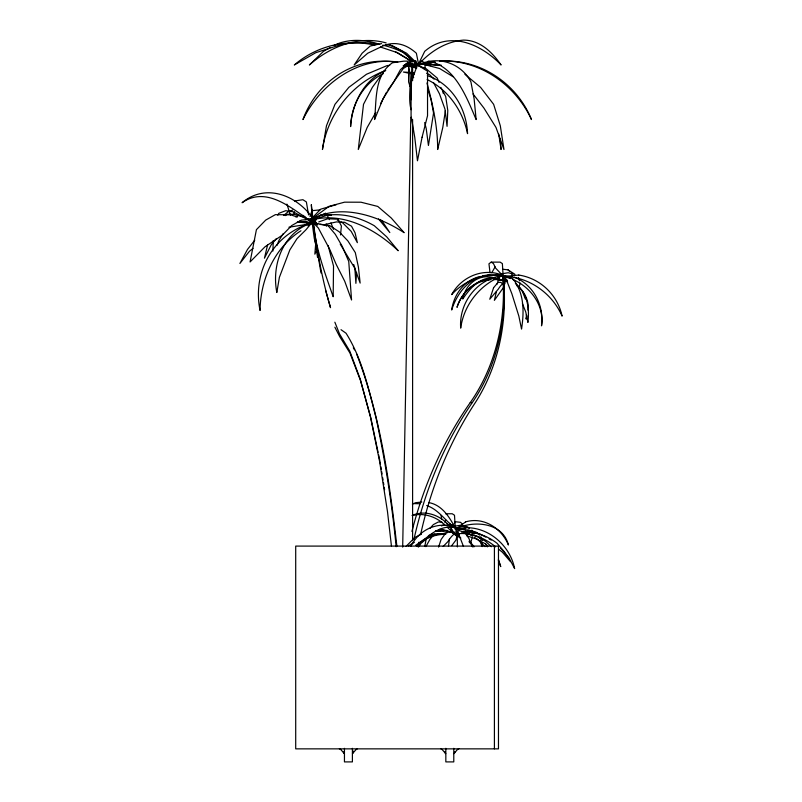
<?xml version="1.0" encoding="UTF-8"?>
<svg xmlns="http://www.w3.org/2000/svg" width="802" height="802" viewBox="0 0 802 802"><rect width="100%" height="100%" fill="white"/><g stroke="black" fill="none" stroke-linecap="round" stroke-linejoin="round"><path stroke-width="1.2" d="M410.794 117.202L402.684 547.104M411.135 99.729L411.817 64.972L412.599 64.862L412.599 80.721M457.431 546.894L457.21 534.964L458.904 536.498M272.88 251.076L273.292 240.55M356.569 272.369L355.898 283.357L354.835 268.038L353.722 264.53M526.493 314.504L526.122 319.076L526.844 315.727M315.637 244.5L314.845 254.174L316.359 251.036M449.441 539.034L448.458 546.222M340.509 234.966L341.401 226.024L337.522 218.565M451.235 532.067L451.566 529.551L450.644 529.099L451.897 531.967M498.924 277.903L497.13 284.068M445.441 110.526L442.784 127.468L437.671 149.503C437.712 126.957 432.839 104.521 426.965 82.977M424.829 546.082L426.243 538.784M496.448 291.527L494.363 300.359L503.365 287.657L504.939 283.176L505.27 280.66L502.954 279.407L499.776 280.439C483.636 270.635 465.882 281.482 462.774 299.016C469.491 288.85 479.646 277.171 492.989 277.933M267.657 244.64L264.449 258.184L271.266 244.76L276.419 238.505M518.964 287.617L520.167 283.056M470.904 542.383L472.398 536.678M293.863 214.064L294.524 211.758M415.927 61.142L407.867 62.767L400.368 69.794L393.722 81.944L383.065 98.756L374.554 119.558C376.679 99.909 374.013 75.588 392.449 62.767L403.947 61.142L415.927 61.142L414.814 64.972L407.205 62.295M438.584 547.094L441.06 539.566L444.659 534.563L447.727 531.826L451.666 531.927L454.473 534.282L458.985 536.047M310.003 216.55L311.998 210.675L320.068 209.863M277.101 245.252L278.875 240.58L283.186 233.673M491.736 272.81L495.095 266.916M444.849 522.292L445.832 520.127M454.263 523.646L455.235 521.731L460.468 522.303L462.223 523.866M277.783 215.247L278.775 213.342L285.672 210.705L293.131 211.768L317.582 225.051M380.489 103.859L386.584 92.18M425.862 546.633L429.902 539.385L434.323 534.122M375.817 112.4L367.186 127.468L358.283 149.503L363.507 104.32L372.359 87.338L381.922 74.255M410.915 546.332C419.456 528.338 441.792 519.014 459.446 529.821M418.554 546.894L421.14 543.225L432.599 533.741M387.867 90.115L403.306 68.511L410.694 63.929L405.972 64.34M406.053 546.393L414.855 537.49L421.441 534.192M451.767 545.611L455.907 540.137L457.812 533.14L455.496 531.886L452.318 532.919M416.629 546.383C422.965 538.693 432.779 534.202 442.694 533.791M254.785 240.169L247.507 249.442L239.898 263.457L249.382 251.337L253.021 248.349M352.479 753.669L355.958 749.68A9.774 4.251 0 0 0 357.471 748.577M453.862 753.669L457.34 749.68A9.774 4.251 0 0 0 458.854 748.577M430.002 528.277L433.351 524.598L438.403 521.962L442.062 522.242M307.747 219.076L309.672 220.59L320.7 209.162L336.289 204.7M443.185 546.443L447.867 541.661A64.33 11.238 -72.9 0 1 456.96 533.561L454.473 534.282L459.205 535.064M283.587 215.467L288.118 211.808L292.72 210.054M417.311 545.5C424.88 538.182 435.235 534.102 445.762 534.383M309.672 220.59L329.031 206.335L344.569 202.174L361.02 202.214L377.762 206.435L391.226 217.974L404.148 232.7C377.632 215.307 338.945 202.445 309.672 220.59C341.863 210.695 375.346 228.941 398.193 250.735L386.805 236.931L374.303 225.733A96.491 74.656 63 0 0 327.848 215.126L309.672 220.59L325.692 213.162M300.95 230.755C274.304 247.688 260.409 279.647 260.059 310.484C252.109 271.848 273.422 233.933 311.727 222.856L305.993 229.753L297.001 238.665L289.823 249.933L279.377 277.362L276.83 292.499C271.377 264.65 283.086 232.38 311.727 222.856L307.808 225.723M420.709 534.052A353.762 276.279 -90 0 1 474.744 403.476A162.636 127.007 -90 0 0 503.105 275.547L502.373 263.597L500.107 262.124L491.215 262.134L488.959 263.778L490.042 272.81M415.536 545.4L426.804 537.44A80.411 38.616 -70.7 0 1 452.388 527.305L460.99 528.949M285.261 215.598L287.186 214.304L294.314 214.314L302.334 216.781M295.878 216.961L298.765 215.026M408.569 545.851L414.403 542.302M329.923 47.739L323.477 51.338L309.382 64.972C329.943 46.616 358.735 35.228 386.183 42.937M334.213 45.333C348.018 38.416 365.431 39.358 379.707 44.421M441.561 525.962L444.599 524.378M413.922 539.455A353.762 276.279 -90 0 1 472.308 402.554A162.636 127.007 -90 0 0 503.105 275.547C480.558 283.818 463.947 304.349 460.689 328.138C458.744 302.615 477.34 278.454 503.105 275.547L512.759 278.675C524.408 292.951 524.207 311.808 521.541 329.081L518.834 316.058L511.887 293.803L506.132 279.176L495.646 268.129L493.471 263.597L491.215 262.134M477.972 277.051C463.265 281.602 453.762 295.106 451.676 309.993C456.198 295.537 465.972 281.753 480.669 276.459M385.271 70.626C351.968 83.117 327.467 114.405 322.444 149.503L326.464 125.784L334.975 104.32L348.85 87.338L366.494 74.255L387.196 65.574L389.692 65.403M383.276 73.654C363.326 83.258 351.206 104.751 350.614 126.586C351.998 103.679 363.807 79.809 385.732 70.476M412.358 504.087L415.737 502.674L421.812 502.052M428.158 61.142C454.924 65.624 466.724 97.623 476.137 119.558L474.112 98.756L470.934 81.944C461.14 62.867 437.551 55.258 418.664 64.972L415.306 63.699M458.303 533.38L456.087 534.172L459.606 529.22L465.762 528.217M461.631 532.197L463.847 531.415L471.215 531.044L476.428 532.307L479.686 535.094M318.735 221.933L327.787 218.745L335.938 219.116M412.248 515.355C428.348 508.468 446.764 518.122 454.002 533.26M437.742 531.425L441.07 530.373L446.644 530.423L450.042 531.927M412.248 515.566C423.897 512.348 437.01 516.939 445.3 525.5M428.428 535.556L435.386 533.831L444.819 533.731M325.452 224.41L336.429 221.923L344.579 222.294L351.517 226.204L355.045 232.791L357.361 242.665L351.196 231.377L342.875 223.026L340.9 221.903M381.562 43.579L370.213 46.025L362.113 53.243L354.153 64.972L367.707 53.243L382.785 46.025A125.734 57.864 -90 0 1 416.368 53.243L418.724 64.972L434.393 62.045M405.06 65.383L412.148 63.929L405.902 64.34M411.927 531.405A353.762 276.911 -88.1 0 1 470.243 402.594A162.636 127.307 -88.1 0 0 502.754 275.617L503.105 275.547C483.887 267.096 461.401 276.56 451.686 294.605C464.579 280.399 483.967 272.72 503.105 275.547L495.656 274.725M403.426 66.616L411.817 64.972L403.256 65.604M433.852 62.145L417.471 64.972L415.406 63.729M479.195 276.84L488.989 275.176L503.105 275.547M288.951 227.207L312.259 223.527L311.557 209.152L312.89 221.733M500.268 274.033L508.167 272.75L514.964 274.314L507.927 269.813L502.704 269.251M446.453 523.726L452.809 526.513L460.709 525.23L467.506 526.794L469.26 528.368M435.386 62.095L417.471 64.972L414.794 62.566M482.884 275.758L489.671 274.675M459.055 533.571L454.473 534.282C469.26 531.245 484.288 537.581 495.626 546.834M463.626 532.849L467.065 532.307A64.33 50.716 72.9 0 1 496.989 543.215L504.257 551.626L510.513 561.691L502.363 552.207L498.513 549.139M490.293 279.858C474.694 280.71 461.371 292.59 457.02 307.336C461.782 292.028 475.536 279.236 492.057 278.956M294.484 200.991L302.905 199.708L306.374 201.954L308.559 214.886M458.734 534.613L456.378 534.864L458.724 535.084M297.773 222.114L305.913 221.372L314.735 224.239L299.627 221.172M470.243 402.594L472.308 402.554M307.427 219.157L310.815 219.136L301.281 220.159L291.667 225.573L282.324 235.176L265.021 246.775L250.074 261.953L256.419 229.663L265.753 220.059L275.377 214.645L290.675 214.846L297.362 217.021M445.561 513.771L452.228 513.761L454.493 515.235L455.225 527.195L452.739 524.719M316.209 219.989L314.574 219.969L316.66 223.838M413.401 503.596L420.208 503.746M493.932 279.517L503.466 279.778L495.526 279.006M320.82 214.796L331.427 215.167M439.205 529.43L442.574 529.571L450.153 532.177M435.416 530.944L442.894 531.365L447.706 532.668M441.18 65.183L422.123 63.929L439.606 68.511L453.11 76.761M414.444 72.741L403.416 72.04L414.022 74.315M441.351 61.142C480.368 58.797 517.039 83.598 531.475 119.558C515.285 84.491 479.035 59.017 439.707 61.142M439.265 65.363L422.123 63.929L430.554 65.624M297.362 221.933L312.259 223.527L314.304 238.535L317.241 250.926M374.795 45.143C346.504 38.646 316.319 45.985 294.314 64.972L315.777 52.701L339.316 45.143A131.578 110.846 90 0 1 378.003 44.14M317.792 224.159L314.264 223.748L312.219 220.931M320.148 224.43L329.552 225.532L339.196 231.788L347.898 240.931L355.316 252.63L358.414 267.136L360.148 283.076L354.715 268.109L340.208 244.099M404.408 65.022L411.857 65.904L416.138 68.18M510.844 276.77L502.443 275.738L510.262 278.545M396.82 62.355C355.627 55.288 316.99 80.942 302.955 119.558C320.088 84.661 357.502 56.27 397.792 62.045M406.714 63.97L412.89 64.972L405.922 63.619M506.874 279.587L503.325 279.006L506.704 280.329M386.093 44.561L392.9 46.025L406.604 53.243L418.724 64.972L421.391 61.142L425.06 62.767L425.06 68.621M404.208 65.233L416.699 68.02M507.405 280.73L502.964 279.617L507.656 282.033M459.666 536.247L455.225 535.134L460.849 538.042M466.944 533.741L476.689 536.388L485.24 541.039L491.395 546.723M428.699 502.573C441.942 504.849 449.531 517.12 455.285 528.097C445.381 521.069 438.594 509.45 426.694 505.541M380.459 47.027L397.461 52.701L411.847 61.293M466.934 535.846L476.679 539.094L485.23 543.746L487.867 546.182M512.488 279.347C530.593 286.815 544.628 305.652 541.52 325.833C544.247 305.712 533.661 284.86 514.453 277.211M463.907 531.435L467.255 532.638M413.732 77.303L411.586 76.491L412.789 78.285M427.376 75.619C451.887 83.869 466.553 108.531 467.556 133.653C462.844 110.977 448.258 89.734 427.145 79.558M494.102 277.943L499.776 280.439L498.523 277.572M498.102 276.62L499.034 277.071M389.401 44.621L402.283 51.338L411.215 59.358M426.554 73.172L429.842 74.887L434.082 79.167M485.842 537.139L480.418 534.222L469.13 530.162L457.09 528.949C483.345 522.443 509.621 542.984 514.633 568.618L508.789 557.5L500.638 548.157M489.1 538.884L491.265 540.047M336.93 219.678L338.915 220.791M468.027 530.282L474.253 533.881M414.935 63.127L418.022 64.972C429.902 51.809 445.521 41.534 463.576 40.1C480.137 40.18 492.238 52.23 501.1 64.972C481.37 44.22 449.481 29.895 424.709 51.338L418.073 64.972L415.326 62.676M395.777 51.96L411.276 61.253M314.183 223.497C293.662 210.214 267.337 184.851 242.084 202.726C267.557 181.322 301.261 197.402 315.948 223.187M469.35 534.002L471.446 535.365M474.583 537.42L477.711 539.475L485.04 546.643M515.395 283.597C523.315 289.863 529.34 299.697 528.047 310.143M341.03 329.692L346.053 333.241C362.303 358.955 368.569 389.16 376.128 418.213C385.16 460.649 392.028 503.536 396.148 546.733M416.278 67.859L412.599 65.223L408.418 66.396C412.819 80.531 407.316 95.418 411.075 109.754M517.029 285.953L519.846 287.998M469.12 541.921L473.882 546.924M380.038 219.417L381.983 220.921L389.822 232.57L378.514 218.916M302.935 215.297L305.823 217.563M517.14 285.592C527.917 294.625 529.49 309.291 527.906 322.444L525.771 312.028L522.383 303.597M469.401 541.109L473.902 546.342M464.879 74.255L480.578 87.338L493.631 104.32L500.318 125.784L503.967 149.503L495.997 127.468L483.947 108.1L473.07 93.954M413.531 61.142L403.667 52.701A131.578 110.846 90 0 0 382.775 45.143M471.797 530.182L475.045 532.969M507.927 269.813L509.691 271.387M447.085 527.074L454.624 534.192M478.182 536.478L482.253 540.458M449.661 523.395L452.809 526.513M416.589 67.308L413.08 63.929L425.842 68.511L437.19 78.035L439.085 82.395M445.752 753.669L442.273 749.68A9.774 4.251 0 0 1 440.759 748.577M344.369 753.669L340.89 749.68A9.774 4.251 0 0 1 339.376 748.577M469.25 541.16L470.694 542.984M485.511 543.646L487.365 546.854M353.301 347.777L354.484 349.842M440.799 87.358L445.701 96.531L447.787 110.475L447.055 126.345L445.02 109.262L439.466 93.804L433.481 82.596M326.715 214.324L329.492 219.658M334.875 327.196L339.657 336.539L349.923 352.97L360.469 380.439L370.714 417.421L378.073 452.288M472.478 546.894L468.909 538.493L464.829 532.408L455.175 529.28L458.203 532.909L463.506 546.493M330.925 222.886L333.572 229.392M334.855 322.193L339.547 333.953L349.802 351.146L360.288 379.286L370.424 416.839L379.657 461.721L387.466 511.465L391.446 546.042M286.895 204.099L290.444 215.076M522.433 291.347L525.39 299.046M498.303 559.936L500.729 566.603L498.573 559.866M356.69 354.113C380.298 415.466 389.431 481.24 396.89 546.212M480.037 540.648L482.092 546.523M410.063 86.426L408.599 81.944L408.599 62.767M427.616 88.791L431.045 99.608L433.541 113.022L428.438 145.473L426.203 128.51L424.669 122.556M480.809 536.779L481.741 539.746M518.483 277.452L519.495 280.82M511.455 272.961L512.458 276.319M471.355 531.054L472.027 533.3M463.987 525.44L465 528.799M328.098 245.462L333.532 266.043L333.171 296.73C324.75 272.68 315.828 248.63 313.271 223.106M325.552 290.244L330.524 307.667C320.539 274.144 315.066 239.417 311.336 204.68L312.219 220.159M465.661 531.044L466.193 533.38M378.584 454.684L379.847 460.699M442.884 91.117L443.305 93.543M317.662 253.382L321.011 272.971M441.08 515.425L441.671 518.954M380.108 461.902L380.489 464.318M380.88 466.734L381.271 469.14M381.662 471.556L382.053 473.972M382.644 477.601L383.035 480.007M383.426 482.423L383.817 484.839M384.208 487.255L384.599 489.671M498.754 134.084L501.06 149.503L500.227 138.485M315.046 239.718L317.542 257.522M313.843 230.154L314.113 232.56M482.202 543.054L482.433 546.543M326.234 224.009L326.374 226.254M494.413 546.092L494.413 748.857M454.674 751.955L454.674 752.857M453.782 748.316L453.782 761.9L445.832 761.9L445.832 748.316M444.94 751.955L444.94 752.857M412.599 119.498L412.599 540.648M353.291 751.033L353.291 752.857M352.399 748.316L352.399 761.9L344.449 761.9L344.449 748.316M343.557 751.955L343.557 752.857M418.073 546.814A353.762 276.279 -90 0 1 418.985 542.162M502.754 275.617A162.636 127.307 -88.1 0 1 503.756 300.65M422.073 137.232L417.471 160.781L414.744 137.232L411.075 115.719L411.075 82.065L417.471 64.972L427.536 71.218L427.536 115.719L422.073 137.232M493.601 287.667L489.761 299.226L498.303 289.121A44.391 7.759 -72.9 0 1 504.578 283.527L502.864 284.028L500.919 282.394L498.202 282.334L493.601 287.667M465.611 521.881L457.391 528.077C475.245 520.267 502.884 522.804 508.408 544.989C501.661 528.328 483.676 516.488 465.611 521.881M518.794 275.056L504.548 276.459C529.3 276.951 552.377 293.612 562.102 316.128C557.601 294.925 540.287 278.274 518.794 275.056M498.473 546.092L295.707 546.092L295.707 748.857L498.473 748.857L498.473 546.092M328.078 225.693L313.241 222.685L318.324 227.979L329.712 249.322L336.198 264.399L344.72 281.241L351.557 299.988L348.75 261.462L342.274 246.384L335.296 234.304L328.078 225.693"/></g></svg>
